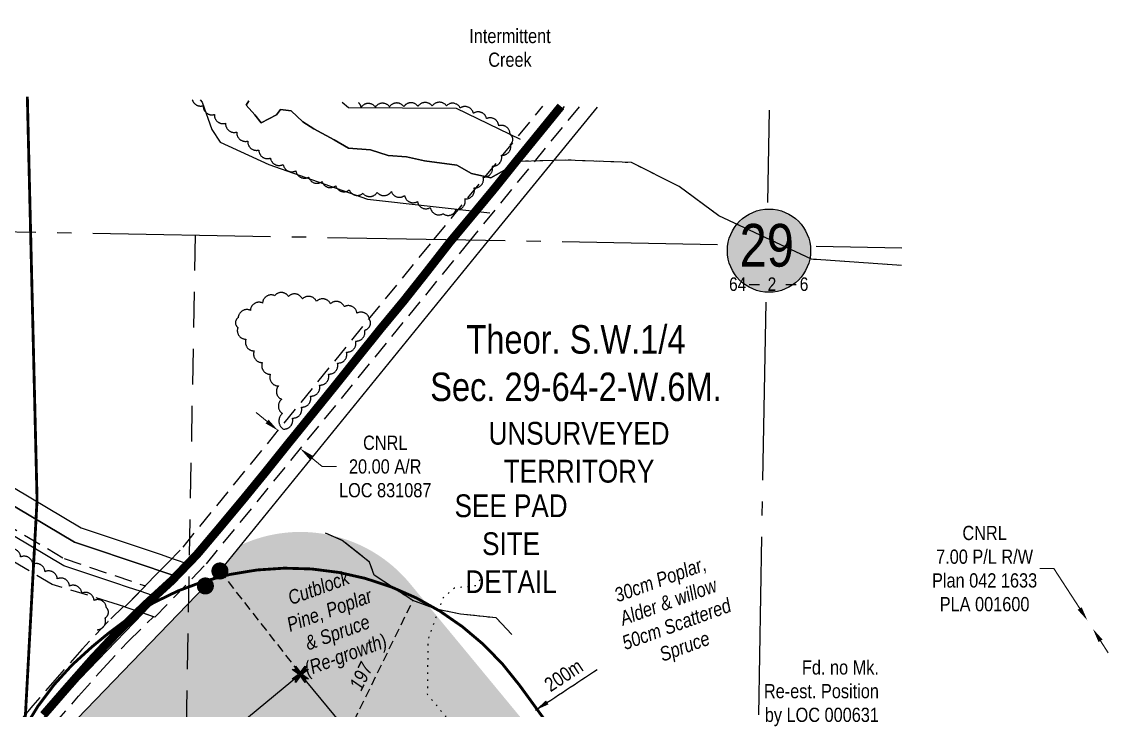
# Model space of a CAD drawing. Extents: x 414932 to 422828, y 6042137 to 6047669.
# Drawn here: x 417715 to 418479, y 6047024 to 6047508 of the extents above; entities that cross this region are included whole.
import ezdxf
from ezdxf.enums import TextEntityAlignment as Align

# ---------------------------------------------------------------- set-up
doc = ezdxf.new("R2010")
doc.units = 0
doc.header["$LTSCALE"] = 5
doc.header["$PDSIZE"] = 0.5
for name, pattern in [('0', [1, 1, 0]), ('DASHDOT2', [12.7, 6.35, -3.175, 0, -3.175]), ('foc-ACCESSROAD', [3.75, 2.5, -1.25]), ('foc-BUFFER', [16.75, 15, -1.75]), ('foc-LSD', [8, 5, -3]), ('foc-QUARTERLINE', [33, 25, -3, 2, -3]), ('foc-TIELINE', [1.875, 1.25, -0.625]), ('foc-TOPO', [1, 0.2, -0.8]), ('foc-TOPO-ephemeral', [6.25, 3.125, -0.625, 0.625, -0.625, 0.625, -0.625]), ('foc-WHEELTRACKS', [2, 0.4, -1.6])]:
    doc.linetypes.add(name, pattern=pattern)
doc.layers.get('Defpoints').update_dxf_attribs({"color": 9})
for name, color, linetype in [('10', 1, 'Continuous'), ('9', 3, 'Continuous'), ('AS-ROADS', 254, 'Continuous'), ('AS-UNDERLAY-H', 141, 'Continuous'), ('AS-WILDLIFE', 131, 'DASHDOT2'), ('AUX-BUFFER', 7, 'foc-BUFFER'), ('C-SYMBOL', 7, 'Continuous'), ('F-AR', 190, 'foc-ACCESSROAD'), ('F-RW', 190, 'Continuous'), ('L-DETAIL-T', 3, 'Continuous'), ('L-MON', 1, 'Continuous'), ('L-QSEC', 8, 'foc-QUARTERLINE'), ('L-SECLBL', 7, 'Continuous'), ('L-SECTION-LSD', 7, 'foc-LSD'), ('L-TIE', 7, 'foc-TIELINE'), ('L-UNS-T', 3, 'Continuous'), ('P-BUFFER-H 30m', 51, 'Continuous'), ('P-PROPOSED', 10, 'Continuous'), ('P-PROPOSED-H', 21, 'Continuous'), ('T-BUSH', 110, '0'), ('T-BUSH-T', 110, 'Continuous'), ('T-DRAW', 143, 'foc-TOPO-ephemeral'), ('T-SLOPE', 48, 'Continuous'), ('T-TIE', 201, 'foc-TIELINE'), ('T-VEGETATION CHANGE', 104, 'foc-TOPO'), ('T-WATER', 160, 'Continuous'), ('T-WATER-P3', 160, 'foc-WHEELTRACKS'), ('T-WATER-T', 170, 'Continuous')]:
    doc.layers.add(name, color=color, linetype=linetype)
for name, color, linetype, lineweight in [('F-AR-T', 190, 'Continuous', 9), ('F-RW-T', 190, 'Continuous', 9), ('T-TEXT', 48, 'Continuous', 18), ('T-TIE-T', 201, 'Continuous', 18)]:
    doc.layers.add(name, color=color, linetype=linetype, lineweight=lineweight)
doc.styles.add('175L', font='ARIALN.TTF', dxfattribs={"height": 20})
doc.styles.add('80CG', font='ARIALN.TTF', dxfattribs={"height": 10})
doc.styles.add('80L', font='ARIALN.TTF', dxfattribs={"height": 10})
doc.styles.add('80LS', font='ARIALNI.TTF', dxfattribs={"height": 10})
doc.styles.add('foc-LtypeFont', font='ARIALN.TTF', dxfattribs={"height": 7.35})
doc.styles.add('SIMPLEX', font='ARIALN.TTF')
doc.linetypes.add('foc-TOPO-flowdirection-NOLINE', pattern='A,0,[">",foc-LtypeFont,S=0.3,R=0,X=0,Y=-0.945],-20,[">",foc-LtypeFont,S=0.3,R=0,X=0,Y=-0.945],0', length=20)
doc.dimstyles.new('CG2011', dxfattribs={"dimscale": 5, "dimtxt": 9, "dimasz": 2, "dimexe": 0.2, "dimexo": 0.0625, "dimgap": 0.5, "dimtad": 0, "dimtih": 1, "dimtoh": 1, "dimzin": 0, "dimdsep": 46, "dimtxsty": '80CG', "dimcen": 0.1, "dimse1": 1, "dimse2": 1, "dimclrd": 256, "dimclrt": 256, "dimaunit": 1, "dimadec": 4, "dimazin": 0, "dimtfac": 0.06, "dimtofl": 0, "dimtmove": 0, "dimatfit": 1, "dimfxl": 0.2, "dimtolj": 1, "dimtzin": 0, "dimlwd": -1, "dimarcsym": 0})
doc.dimstyles.new('Compass 5 000', dxfattribs={"dimscale": 5, "dimtxt": 9, "dimasz": 2, "dimexe": 0.2, "dimexo": 0.0625, "dimgap": 0.5, "dimtad": 0, "dimtih": 1, "dimtoh": 1, "dimzin": 0, "dimdsep": 46, "dimtxsty": '80CG', "dimcen": 0.1, "dimse1": 1, "dimse2": 1, "dimclrd": 256, "dimclrt": 256, "dimaunit": 1, "dimadec": 4, "dimazin": 0, "dimtfac": 0.06, "dimtofl": 0, "dimtmove": 0, "dimatfit": 1, "dimfxl": 0.2, "dimtolj": 1, "dimtzin": 0, "dimlwd": -1, "dimarcsym": 0})

# ---------------------------------------------------------------- blocks, each defined once
blk = doc.blocks.new('L-SECLBL')
at = {"layer": '9', "color": 7}
for p, q in [((-5.08, -27.83), (-12.29, -27.83)), ((20.7, -27.83), (13.5, -27.83))]:
    blk.add_line(p, q, dxfattribs=at)
at = {"layer": '10', "color": 2, "style": 'SIMPLEX'}
blk.add_attdef('SEC', text='', height=30, dxfattribs=at).set_placement((0, 0), align=Align.MIDDLE)
at = {"layer": '10', "color": 5, "style": '80L'}
blk.add_attdef('TWP', text='', height=9.5, dxfattribs=at).set_placement((-14.43, -27.37), align=Align.MIDDLE_RIGHT)
blk.add_attdef('RGE', text='', height=9.5, dxfattribs=at).set_placement((3.62, -27.37), align=Align.MIDDLE_CENTER)
blk.add_attdef('MER', text='', height=9.5, dxfattribs=at).set_placement((23.17, -27.37), align=Align.MIDDLE_LEFT)
blk = doc.blocks.new('*D56')
at = {"layer": 'Defpoints', "color": 0, "transparency": 16777216}
for p in [(417939.77, 6047275.51), (417955.26, 6047262.87), (417895.13, 6047220.82)]:
    blk.add_point(p, dxfattribs=at)
at = {"layer": 'F-AR-T', "transparency": 16777216}
for p, q in [((417887.38, 6047227.14), (417879.63, 6047233.47)), ((417918.36, 6047201.85), (417926.11, 6047195.53)), ((417926.11, 6047195.53), (417936.11, 6047195.53))]:
    blk.add_line(p, q, dxfattribs=at)
for points in [[(417888.43, 6047228.43), (417886.32, 6047225.85), (417895.13, 6047220.82)], [(417919.41, 6047203.14), (417917.3, 6047200.56), (417910.61, 6047208.18)]]:
    blk.add_solid(points, dxfattribs=at)
at = {"layer": 'F-AR-T', "transparency": 16777216, "insert": (417970.41, 6047195.53), "char_height": 10, "attachment_point": 5, "style": '80CG', "bg_fill": 3, "box_fill_scale": 1.1, "bg_fill_color": 256, "bg_fill_true_color": 13158600, "bg_fill_transparency": 0}
blk.add_mtext('\\A1;CNRL\\P20.00 A/R\\PLOC 831087', dxfattribs=at)
blk = doc.blocks.new('*D61')
at = {"layer": 'Defpoints', "color": 0, "transparency": 16777216}
for p in [(418463.96, 6047087.41), (418438.68, 6047071.06), (418442.48, 6047065.19)]:
    blk.add_point(p, dxfattribs=at)
at = {"layer": 'F-RW-T', "transparency": 16777216}
for p, q in [((418440.42, 6047123.81), (418430.42, 6047123.81)), ((418458.53, 6047095.8), (418440.42, 6047123.81)), ((418473.19, 6047073.13), (418478.62, 6047064.74))]:
    blk.add_line(p, q, dxfattribs=at)
for points in [[(418459.93, 6047096.71), (418457.13, 6047094.9), (418463.96, 6047087.41)], [(418474.59, 6047074.04), (418471.79, 6047072.23), (418467.76, 6047081.53)]]:
    blk.add_solid(points, dxfattribs=at)
at = {"layer": 'F-RW-T', "transparency": 16777216, "insert": (418391.69, 6047123.81), "char_height": 10, "attachment_point": 5, "style": '80CG'}
blk.add_mtext('\\A1;CNRL\\P7.00 P/L R/W\\PPlan 042 1633\\PPLA 001600', dxfattribs=at)
blk = doc.blocks.new('TEMP')
h = blk.add_hatch(color=255)
h.dxf.hatch_style = 1
h.paths.add_polyline_path([(0, 0.25), (-0.67, 1.15), (-0.67, 0.67), (-1.15, 0.67), (-0.25, 0), (-1.15, -0.67), (-0.67, -0.67), (-0.67, -1.15), (0, -0.25), (0.67, -1.15), (0.67, -0.67), (1.15, -0.67), (0.25, 0), (1.15, 0.67), (0.67, 0.67), (0.67, 1.15)])
h.paths.add_polyline_path([(0.57, 0.85), (0.57, 0.57), (0.85, 0.57), (0.08, 0), (0.85, -0.57), (0.57, -0.57), (0.57, -0.85), (0, -0.08), (-0.57, -0.85), (-0.57, -0.57), (-0.85, -0.57), (-0.08, 0), (-0.85, 0.57), (-0.57, 0.57), (-0.57, 0.85), (0, 0.08)], flags=16)
h = blk.add_hatch(color=1)
h.dxf.hatch_style = 1
h.paths.add_polyline_path([(0, 0.08), (-0.57, 0.85), (-0.57, 0.57), (-0.85, 0.57), (-0.08, 0), (-0.85, -0.57), (-0.57, -0.57), (-0.57, -0.85), (0, -0.08), (0.57, -0.85), (0.57, -0.57), (0.85, -0.57), (0.08, 0), (0.85, 0.57), (0.57, 0.57), (0.57, 0.85)])
at = {"color": 1}
for p, q in [((-0.08, 0), (0.08, 0)), ((0, 0.08), (0, -0.08))]:
    blk.add_line(p, q, dxfattribs=at)
at = {"color": 255, "flags": 128}
blk.add_lwpolyline([(-0.25, 0), (-1.15, 0.67), (-0.67, 0.67), (-0.67, 1.15), (0, 0.25), (0.67, 1.15), (0.67, 0.67), (1.15, 0.67), (0.25, 0), (1.15, -0.67), (0.67, -0.67), (0.67, -1.15), (0, -0.25), (-0.67, -1.15), (-0.67, -0.67), (-1.15, -0.67)], close=True, dxfattribs=at)
at = {"color": 1, "flags": 128}
blk.add_lwpolyline([(-0.08, 0), (-0.85, 0.57), (-0.57, 0.57), (-0.57, 0.85), (0, 0.08), (0.57, 0.85), (0.57, 0.57), (0.85, 0.57), (0.08, 0), (0.85, -0.57), (0.57, -0.57), (0.57, -0.85), (0, -0.08), (-0.57, -0.85), (-0.57, -0.57), (-0.85, -0.57)], close=True, dxfattribs=at)
blk = doc.blocks.new('fdia')
at = {"color": 255, "const_width": 1}
blk.add_lwpolyline([(-0.5, 0, 1), (0.5, 0, 1)], format="xyb", close=True, dxfattribs=at)
blk = doc.blocks.new('Fdiaa')
blk.add_blockref('fdia', (0, 0))
blk = doc.blocks.new('fdib')
at = {"color": 1, "const_width": 1.6}
blk.add_lwpolyline([(-0.4, 0, 1), (0.4, 0, 1)], format="xyb", close=True, dxfattribs=at)
at = {"color": 1}
blk.add_circle((0, 0), 0.8, dxfattribs=at)
blk = doc.blocks.new('Fdibb')
blk.add_blockref('fdib', (0, 0))
blk = doc.blocks.new('fdicc')
for name in ['Fdibb', 'Fdiaa']:
    blk.add_blockref(name, (0, 0))
blk = doc.blocks.new('FDI')
blk.add_blockref('fdicc', (0, 0))

msp = doc.modelspace()

# ---------------------------------------------------------------- hatches: boundary and pattern name
at = {"layer": 'AS-UNDERLAY-H'}
h = msp.add_hatch(color=256, dxfattribs=at)
h.dxf.hatch_style = 1
edge = h.paths.add_edge_path()
edge.add_arc((418240.158, 6047347.216), 29.207, 0, 360)
at = {"layer": 'P-BUFFER-H 30m'}
h = msp.add_hatch(color=256, dxfattribs=at)
h.dxf.hatch_style = 1
h.paths.add_polyline_path([(417987.832, 6047113.329, 0.339784), (417869.107, 6047140.485), (417854.232, 6047122.175), (417844.013, 6047111.646), (417753.965, 6047018.311), (417716.876, 6046972.664), (417757.807, 6046923.155), (417910.796, 6047049.639), (418074.783, 6046851.289), (418158.379, 6046906.082, 0.0277031), (418151.809, 6046914.989)])
at = {"layer": 'P-PROPOSED-H'}
h = msp.add_hatch(color=256, dxfattribs=at)
h.dxf.hatch_style = 1
h.paths.add_polyline_path([(417910.796, 6047049.639), (417757.802, 6046923.151), (417907.728, 6046741.807), (418074.774, 6046851.3)])

# ---------------------------------------------------------------- linework, layer by layer
at = {"layer": 'AS-ROADS', "const_width": 5.997, "flags": 128}
msp.add_lwpolyline([(417730.185, 6047021.006), (417747.397, 6047040.823), (417764.705, 6047060.463), (417782.663, 6047079.605), (417801.103, 6047097.726), (417820.239, 6047115.211), (417838.054, 6047133.679), (417854.468, 6047153.139), (417870.621, 6047172.512), (417886.594, 6047192.063), (417903.121, 6047212.722), (417919.516, 6047232.942), (417935.249, 6047252.407), (417950.882, 6047271.995), (417966.935, 6047292.005), (417983.391, 6047311.864), (417999.606, 6047332.34), (418015.666, 6047352.948), (418032.057, 6047372.614), (418048.243, 6047392.168), (418064.45, 6047412.42), (418080.53, 6047432.143), (418093.902, 6047448.584)], dxfattribs=at)
at = {"layer": 'AS-UNDERLAY-H'}
msp.add_circle((418240.158, 6047347.216), 29.207, dxfattribs=at)
at = {"layer": 'AS-WILDLIFE', "const_width": 1.999, "flags": 128}
msp.add_lwpolyline([(417718.881, 6047455.314), (417725.711, 6047172.087), (417687.255, 6046461.461)], dxfattribs=at)
at = {"layer": 'AUX-BUFFER', "color": 251, "linetype": 'foc-BUFFER', "const_width": 1.999, "flags": 128}
msp.add_lwpolyline([(418077.209, 6046731.709, -0.0189475), (418065.91, 6046721.623), (418054.354, 6046712.069, -0.4323697), (417765.354, 6046748.486), (417729.99, 6046797.065, -0.3962876), (417764.231, 6047068.793), (417775.786, 6047078.346, -0.4323697), (418064.787, 6047041.929), (418100.151, 6046993.351, -0.0607194), (418123.68, 6046951.083)], format="xyb", dxfattribs=at)
at = {"layer": 'F-AR'}
for points in [[(418106.659, 6047448.355), (418030.248, 6047354.741), (417843.273, 6047125.681), (417808.565, 6047089.696), (417800.196, 6047092.556), (417787.473, 6047096.904), (417792.307, 6047101.899), (417795.115, 6047104.801), (417802.881, 6047112.826), (417809.046, 6047119.163), (417817.58, 6047127.935), (417828.31, 6047138.964), (418004.814, 6047355.196), (418081.226, 6047448.812)], [(417340.187, 6047378.293), (417359.01, 6047365.698), (417413.139, 6047329.48), (417430.772, 6047317.681), (417442.961, 6047310.429), (417744.724, 6047130.887), (417801.836, 6047111.747), (417794.071, 6047103.722), (417791.263, 6047100.82), (417787.473, 6047096.904), (417779.283, 6047099.65), (417736.342, 6047112.612), (417442.544, 6047287.415), (417420.095, 6047300.772), (417412.709, 6047305.714), (417339.757, 6047354.526)]]:
    msp.add_lwpolyline(points, dxfattribs=at)
msp.add_lwpolyline([(417704.254, 6046974.595), (417720.923, 6046994.311, 0.0015867), (417720.964, 6046994.359), (417737.796, 6047014.526), (417754.92, 6047034.241), (417772.101, 6047053.738), (417789.814, 6047072.618), (417807.546, 6047090.044), (417786.379, 6047097.271), (417775.657, 6047086.734, 0.0101573), (417775.373, 6047086.444), (417757.415, 6047067.302, 0.0077825), (417757.206, 6047067.072), (417739.898, 6047047.432, 0.0018006), (417739.851, 6047047.377), (417722.639, 6047027.56, 0.0049121), (417722.511, 6047027.411), (417705.637, 6047007.193)], format="xyb", dxfattribs=at)
at = {"layer": 'F-RW'}
for points in [[(418119.413, 6047448.126), (418042.991, 6047354.513), (417854.232, 6047122.175), (417844.013, 6047111.646), (417753.965, 6047018.311), (417753.965, 6047018.311), (417685.583, 6046934.149), (417685.583, 6046934.149), (417653.506, 6046882.677), (417431.286, 6046609.461), (417400.434, 6046571.62), (417376.413, 6046541.882), (417323.861, 6046477.163)], [(417324.39, 6046506.355), (417353.568, 6046542.288), (417377.713, 6046572.025), (417400.96, 6046600.653), (417431.815, 6046638.652), (417635.657, 6046889.688), (417667.694, 6046941.178), (417692.389, 6046971.65), (417705.25, 6046987.52), (417737.137, 6047026.868), (417800.196, 6047092.556), (417807.853, 6047100.532), (417821.62, 6047114.951), (417830.163, 6047123.724), (417837.263, 6047131.015), (418020.068, 6047354.924), (418096.494, 6047448.538)], [(417340.72, 6047407.696), (417398.133, 6047369.267), (417417.626, 6047356.22), (417444.98, 6047337.911), (417447.435, 6047336.451), (417589.405, 6047252.046), (417756.666, 6047152.454), (417812.143, 6047133.886), (417820.614, 6047131.051), (417833.197, 6047126.84), (417824.655, 6047118.067), (417812.08, 6047122.279), (417803.705, 6047125.085), (417752.083, 6047142.376), (417447.205, 6047323.785), (417439.126, 6047328.592), (417417.389, 6047343.141), (417377.815, 6047369.63), (417340.483, 6047394.618)], [(417340.483, 6047394.618), (417377.815, 6047369.63), (417417.389, 6047343.141), (417439.126, 6047328.592), (417447.205, 6047323.785), (417752.083, 6047142.376), (417803.705, 6047125.085), (417812.08, 6047122.279), (417824.655, 6047118.067), (417810.887, 6047103.648), (417798.149, 6047107.917), (417789.914, 6047110.679), (417780.432, 6047113.858), (417744.598, 6047125.87), (417446.829, 6047303.044), (417429.594, 6047313.299), (417417.001, 6047321.73), (417344.557, 6047370.224), (417340.095, 6047373.212)]]:
    msp.add_lwpolyline(points, dxfattribs=at)
at = {"layer": 'L-QSEC', "flags": 128}
for points in [[(418240.304, 6047445.957), (418239.139, 6047380.998)], [(417434.927, 6047365.437), (418204.071, 6047351.635)], [(418273.31, 6047350.393), (418333.542, 6047349.312)], [(418237.884, 6047311.041), (418224.356, 6046556.877)]]:
    msp.add_lwpolyline(points, dxfattribs=at)
at = {"layer": 'L-SECTION-LSD', "flags": 128}
msp.add_lwpolyline([(417836.761, 6047358.226), (417829.512, 6046956.118)], dxfattribs=at)
at = {"layer": 'L-TIE', "flags": 128}
msp.add_lwpolyline([(417854.232, 6047122.175), (417910.796, 6047049.639)], dxfattribs=at)
at = {"layer": 'P-PROPOSED', "flags": 128}
msp.add_lwpolyline([(417907.728, 6046741.807), (418074.774, 6046851.3), (417910.796, 6047049.639), (417757.802, 6046923.151), (417907.728, 6046741.807)], close=True, dxfattribs=at)
at = {"layer": 'T-BUSH', "flags": 128}
for points in [[(417834.827, 6047453.233, 0.4205672), (417842.477, 6047449.045, 0.5205671), (417850.344, 6047442.88, 0.5205671), (417858.212, 6047436.714, 0.5205671), (417866.062, 6047430.526, 0.5205671), (417873.821, 6047424.225, 0.5205671), (417881.58, 6047417.924, 0.5205671), (417889.741, 6047412.247, 0.5205671), (417898.688, 6047407.79, 0.5205671), (417907.634, 6047403.333, 0.5205671), (417916.581, 6047398.876, 0.5205671), (417926.057, 6047395.745, 0.5205671), (417935.614, 6047392.816, 0.5205671), (417945.17, 6047389.886, 0.5205671), (417954.79, 6047387.503, 0.5205671), (417964.763, 6047388.176, 0.5205671), (417974.736, 6047388.85, 0.5205671), (417984.038, 6047385.97, 0.5205671), (417993.078, 6047381.707, 0.5205671), (418002.119, 6047377.444, 0.5205671), (418011.16, 6047373.181, 0.5205671), (418020.079, 6047375.904, 0.5205671), (418026.48, 6047383.581, 0.5205671), (418032.881, 6047391.258, 0.5205671), (418039.282, 6047398.935, 0.5205671), (418045.683, 6047406.612, 0.5205671), (418052.084, 6047414.289, 0.5205671), (418058.485, 6047421.966, 0.5205671), (418058.149, 6047428.884, 0.5205671), (418050.201, 6047434.945, 0.5205671), (418041.668, 6047439.979, 0.5205671), (418032.4, 6047443.723, 0.5205671), (418023.132, 6047447.468, 0.5205671), (418013.446, 6047448.953, 0.5205671), (418003.451, 6047448.783, 0.5205671), (417993.457, 6047448.613, 0.5205671), (417983.463, 6047448.444, 0.5205671), (417973.469, 6047448.274, 0.5205671), (417963.475, 6047448.104, 0.5205671), (417953.481, 6047447.934, 0.1623874), (417951.729, 6047451.135, 0.1623874)], [(417767.923, 6047080.885, 0.5205671), (417773.477, 6047089.195, 0.5205671), (417774.43, 6047096.447, 0.5205671), (417765.802, 6047101.493, 0.5205671), (417757.174, 6047106.54, 0.5205671), (417748.546, 6047111.586, 0.5205671), (417739.918, 6047116.633, 0.5205671), (417731.29, 6047121.679, 0.5205671), (417722.732, 6047126.844, 0.5205671), (417714.183, 6047132.022, 0.5205671), (417705.634, 6047137.201, 0.5205671), (417697.084, 6047142.379, 0.5205671), (417688.535, 6047147.558, 0.5205671), (417679.986, 6047152.737, 0.5205671), (417671.436, 6047157.915, 0.5205671), (417662.636, 6047162.643, 0.5205671), (417653.728, 6047167.177, 0.5205671), (417644.82, 6047171.711, 0.5205671), (417635.912, 6047176.244, 0.5205671), (417627.319, 6047181.341, 0.5205671), (417618.8, 6047186.569, 0.5205671), (417610.281, 6047191.797, 0.5205671), (417601.761, 6047197.025, 0.5205671), (417593.242, 6047202.253, 0.5205671), (417584.723, 6047207.481, 0.5205671), (417576.204, 6047212.709, 0.5205671), (417567.684, 6047217.937, 0.5205671), (417559.387, 6047223.503, 0.5205671), (417551.26, 6047228.365, 0.5205671), (417544.482, 6047221.95, 0.5205671)]]:
    msp.add_lwpolyline(points, format="xyb", dxfattribs=at)
msp.add_lwpolyline([(417898.846, 6047221.859, 0.5205671), (417905.185, 6047229.587, 0.5205671), (417911.524, 6047237.315, 0.5205671), (417917.864, 6047245.043, 0.5205671), (417924.203, 6047252.771, 0.5205671), (417930.542, 6047260.499, 0.5205671), (417936.881, 6047268.227, 0.5205671), (417943.22, 6047275.956, 0.5205671), (417949.559, 6047283.684, 0.5205671), (417955.899, 6047291.412, 0.5205671), (417959.456, 6047298.729, 0.5205671), (417950.568, 6047303.304, 0.5205671), (417941.681, 6047307.878, 0.5205671), (417931.93, 6047309.879, 0.5205671), (417922.083, 6047311.593, 0.5205671), (417912.235, 6047313.308, 0.5205671), (417902.388, 6047315.022, 0.5205671), (417892.755, 6047315.589, 0.5205671), (417884.19, 6047310.436, 0.5205671), (417875.626, 6047305.282, 0.5205671), (417867.061, 6047300.129, 0.5205671), (417866.829, 6047293.194, 0.5205671), (417872.537, 6047284.989, 0.5205671), (417878.245, 6047276.784, 0.5205671), (417883.953, 6047268.579, 0.5205671), (417889.662, 6047260.373, 0.5205671), (417895.37, 6047252.168, 0.5205671), (417897.656, 6047242.782, 0.5205671), (417898.223, 6047232.802, 0.5205671)], format="xyb", close=True, dxfattribs=at)
at = {"layer": 'T-DRAW', "flags": 128}
msp.add_lwpolyline([(418059.366, 6047077.611), (418048.434, 6047089.208), (418023.437, 6047091.804), (418006.189, 6047095.411), (417989.898, 6047101.329), (417962.637, 6047119.171), (417959.447, 6047128.42), (417940.265, 6047143.621), (417928.542, 6047148.751)], dxfattribs=at)
at = {"layer": 'T-DRAW', "linetype": 'foc-TOPO-flowdirection-NOLINE', "flags": 128}
msp.add_lwpolyline([(418059.366, 6047077.611), (418048.434, 6047089.208), (418023.437, 6047091.804), (418006.189, 6047095.411), (417989.898, 6047101.329), (417962.637, 6047119.171), (417959.447, 6047128.42), (417940.265, 6047143.621), (417928.542, 6047148.751)], dxfattribs=at)
at = {"layer": 'T-SLOPE'}
for points in [[(417840.33, 6047453.134), (417841.753, 6047451.608), (417848.586, 6047432.292), (417854.457, 6047423.531), (417888.64, 6047407.638), (417957.943, 6047383.433), (418044.039, 6047373.702)], [(418065.445, 6047425.238), (418020.51, 6047447.107), (417944.629, 6047447.594), (417940.195, 6047451.342)]]:
    msp.add_lwpolyline(points, dxfattribs=at)
at = {"layer": 'T-TIE', "flags": 128}
msp.add_lwpolyline([(417903.166, 6046924.274), (417989.898, 6047101.329)], dxfattribs=at)
at = {"layer": 'T-VEGETATION CHANGE', "flags": 128}
msp.add_lwpolyline([(418036.93, 6047115.835), (418034.396, 6047111.759), (418019.158, 6047110.196), (418010.954, 6047103.165), (418000.405, 6047073.867), (418000.014, 6047035.584), (418023.066, 6047007.457), (418066.434, 6046982.847), (418082.452, 6046955.892), (418095.736, 6046935.97), (418095.804, 6046935.916)], dxfattribs=at)
at = {"layer": 'T-WATER', "flags": 128}
msp.add_lwpolyline([(417874.649, 6047452.519), (417872.727, 6047449.325), (417878.828, 6047442.563), (417883.146, 6047436.922), (417893.997, 6047442.524), (417896.851, 6047446.417), (417904.292, 6047445.358), (417912.547, 6047437.616), (417920.315, 6047432.898), (417934.513, 6047425.044), (417944.509, 6047419.118), (417959.986, 6047418.009), (417972.516, 6047414.057), (417985.376, 6047413.213), (417998.03, 6047410.337), (418020.777, 6047407.173), (418031.106, 6047401.327), (418044.531, 6047398.432), (418064.974, 6047409.929)], dxfattribs=at)
at = {"layer": 'T-WATER-P3', "linetype": 'foc-TOPO-flowdirection-NOLINE', "flags": 128}
for points in [[(418064.974, 6047409.929), (418044.531, 6047398.432), (418031.106, 6047401.327), (418020.777, 6047407.173), (417998.03, 6047410.337), (417985.376, 6047413.213), (417972.516, 6047414.057), (417959.986, 6047418.009), (417944.509, 6047419.118), (417934.513, 6047425.044), (417920.315, 6047432.898), (417912.547, 6047437.616), (417904.292, 6047445.358), (417896.851, 6047446.417), (417893.997, 6047442.524), (417883.146, 6047436.922), (417878.828, 6047442.563), (417872.727, 6047449.325), (417874.649, 6047452.519)], [(418333.319, 6047336.894), (418270.086, 6047341.19), (418204.981, 6047371.666), (418176.962, 6047392.283), (418143.591, 6047409.045), (418097.252, 6047410.852), (418064.974, 6047409.929)]]:
    msp.add_lwpolyline(points, dxfattribs=at)
at = {"layer": 'T-WATER-P3', "flags": 128}
msp.add_lwpolyline([(418333.319, 6047336.894), (418270.086, 6047341.19), (418204.981, 6047371.666), (418176.962, 6047392.283), (418143.591, 6047409.045), (418097.252, 6047410.852), (418064.974, 6047409.929)], dxfattribs=at)

# ---------------------------------------------------------------- block references
at = {"layer": 'L-MON'}
for name, p, xscale, yscale, zscale in [('FDI', (417854.232, 6047122.175), 4.999999999999996, 4.999999999999996, 4.999999999999996), ('FDI', (417844.013, 6047111.646), 4.999999999999996, 4.999999999999996, 4.999999999999996), ('TEMP', (417910.796, 6047049.639), 4.997719999999997, 4.997719999999997, 4.997719999999997)]:
    msp.add_blockref(name, p, dxfattribs=dict(at, xscale=xscale, yscale=yscale, zscale=zscale))
at = {"layer": 'L-SECLBL', "xscale": 0.9995439999999992, "yscale": 0.9995439999999992, "zscale": 0.9995439999999992}
msp.add_blockref('L-SECLBL', (418238.601, 6047351.016), dxfattribs=at).add_auto_attribs({'SEC': '29', 'TWP': '64', 'RGE': '2', 'MER': '6'})

# ---------------------------------------------------------------- texts
at = {"layer": 'AUX-BUFFER', "insert": (418081.083, 6047045.173), "char_height": 9.9954, "attachment_point": 1, "rotation": 33.43734, "style": '80L'}
msp.add_mtext_dynamic_manual_height_columns('200m', width=34.21894, gutter_width=224.897, heights=[0], dxfattribs=at)
at = {"layer": 'C-SYMBOL', "color": 3, "insert": (418104.492, 6047294.87), "char_height": 19.99088, "width": 203.14961, "attachment_point": 2, "style": '175L'}
msp.add_mtext('Theor. S.W.1/4\\PSec. 29-64-2-W.6M.', dxfattribs=at)
at = {"layer": 'L-DETAIL-T', "insert": (418058.883, 6047141.327), "char_height": 15.9927, "width": 109.42522, "attachment_point": 5, "style": '80CG'}
msp.add_mtext('\\pxqc;SEE PAD SITE DETAIL', dxfattribs=at)
at = {"layer": 'L-MON', "insert": (418237.29, 6047059.435), "char_height": 9.99544, "attachment_point": 1, "style": '80L'}
msp.add_mtext_dynamic_manual_height_columns('\\pxqr;Fd. no Mk.\\PRe-est. Position\\Pby LOC 000631', width=80.12484, gutter_width=49.977, heights=[0], dxfattribs=at)
at = {"layer": 'L-UNS-T', "insert": (418106.649, 6047205.481), "char_height": 15.9927, "attachment_point": 5, "style": '80L'}
msp.add_mtext_dynamic_manual_height_columns('\\pxqc;UNSURVEYED TERRITORY', width=126.35611, gutter_width=47.478, heights=[0], dxfattribs=at)
at = {"layer": 'T-BUSH-T', "char_height": 9.99544, "attachment_point": 1, "rotation": 20, "style": '80L'}
for s, width, insert in [('\\pxqc;{\\fArial Narrow|b0|i1|c0|p34;30cm Poplar, Alder & willow\\P50cm Scattered Spruce}', 92.65619, (418118.455, 6047105.109)), ('\\pxqc;{\\fArial Narrow|b0|i1|c0|p34;Pine, Poplar & Spruce\\P(Re-growth)}', 71.35908, (417895.877, 6047087.192))]:
    msp.add_mtext_dynamic_manual_height_columns(s, width=width, gutter_width=49.977, heights=[0], dxfattribs=dict(at, insert=insert))
at = {"layer": 'T-TEXT', "insert": (417900.846, 6047107.543), "char_height": 9.99544, "attachment_point": 1, "rotation": 20, "style": '80L'}
msp.add_mtext_dynamic_manual_height_columns('{\\fArial Narrow|b0|i1|c0|p34;Cutblock}', width=52.07909, gutter_width=49.977, heights=[0], dxfattribs=at)
at = {"layer": 'T-TIE-T', "style": '80LS'}
msp.add_text('197', height=9.9954, rotation=63.9018, dxfattribs=at).set_placement((417953.389, 6047048.148), align=Align.MIDDLE)
at = {"layer": 'T-WATER-T', "insert": (418029.446, 6047503.041), "char_height": 9.99546, "width": 57.31817, "attachment_point": 1, "style": '80L', "bg_fill": 2}
msp.add_mtext('\\pxqc;Intermittent\\PCreek', dxfattribs=at)

# ---------------------------------------------------------------- dimensions: what is measured, and where the dimension line sits
at = {"layer": 'F-RW-T'}
dim = msp.add_linear_dim(base=(418463.959, 6047087.406), p1=(418442.48, 6047065.189), p2=(418438.682, 6047071.064), angle=122.884499, text='CNRL\\P7.00 P/L R/W\\PPlan 042 1633\\PPLA 001600', dimstyle='Compass 5 000', dxfattribs=at)
dim.commit()
dim.dimension.update_dxf_attribs({"geometry": '*D61', "text_midpoint": (418391.69, 6047123.807), "dimtype": 161})

# ---------------------------------------------------------------- leaders
at = {"layer": 'AUX-BUFFER', "path_type": 1}
msp.add_leader([(418075.929, 6047024.329), (418119.45, 6047053.066)], dimstyle='CG2011', override={"dimasz": 2, "dimgap": 0.5, "dimtad": 0}, dxfattribs=at)

# ---------------------------------------------------------------- next in the draw order: dimensions: what is measured, and where the dimension line sits
at = {"layer": 'F-AR-T'}
dim = msp.add_linear_dim(base=(417895.125, 6047220.819), p1=(417955.256, 6047262.87), p2=(417939.769, 6047275.511), angle=140.77626, text='CNRL\\P20.00 A/R\\PLOC 831087', dimstyle='Compass 5 000', override={"dimtfill": 1}, dxfattribs=at)
dim.commit()
dim.dimension.update_dxf_attribs({"geometry": '*D56', "text_midpoint": (417970.407, 6047195.53), "dimtype": 161})

doc.saveas('drawing.dxf')
